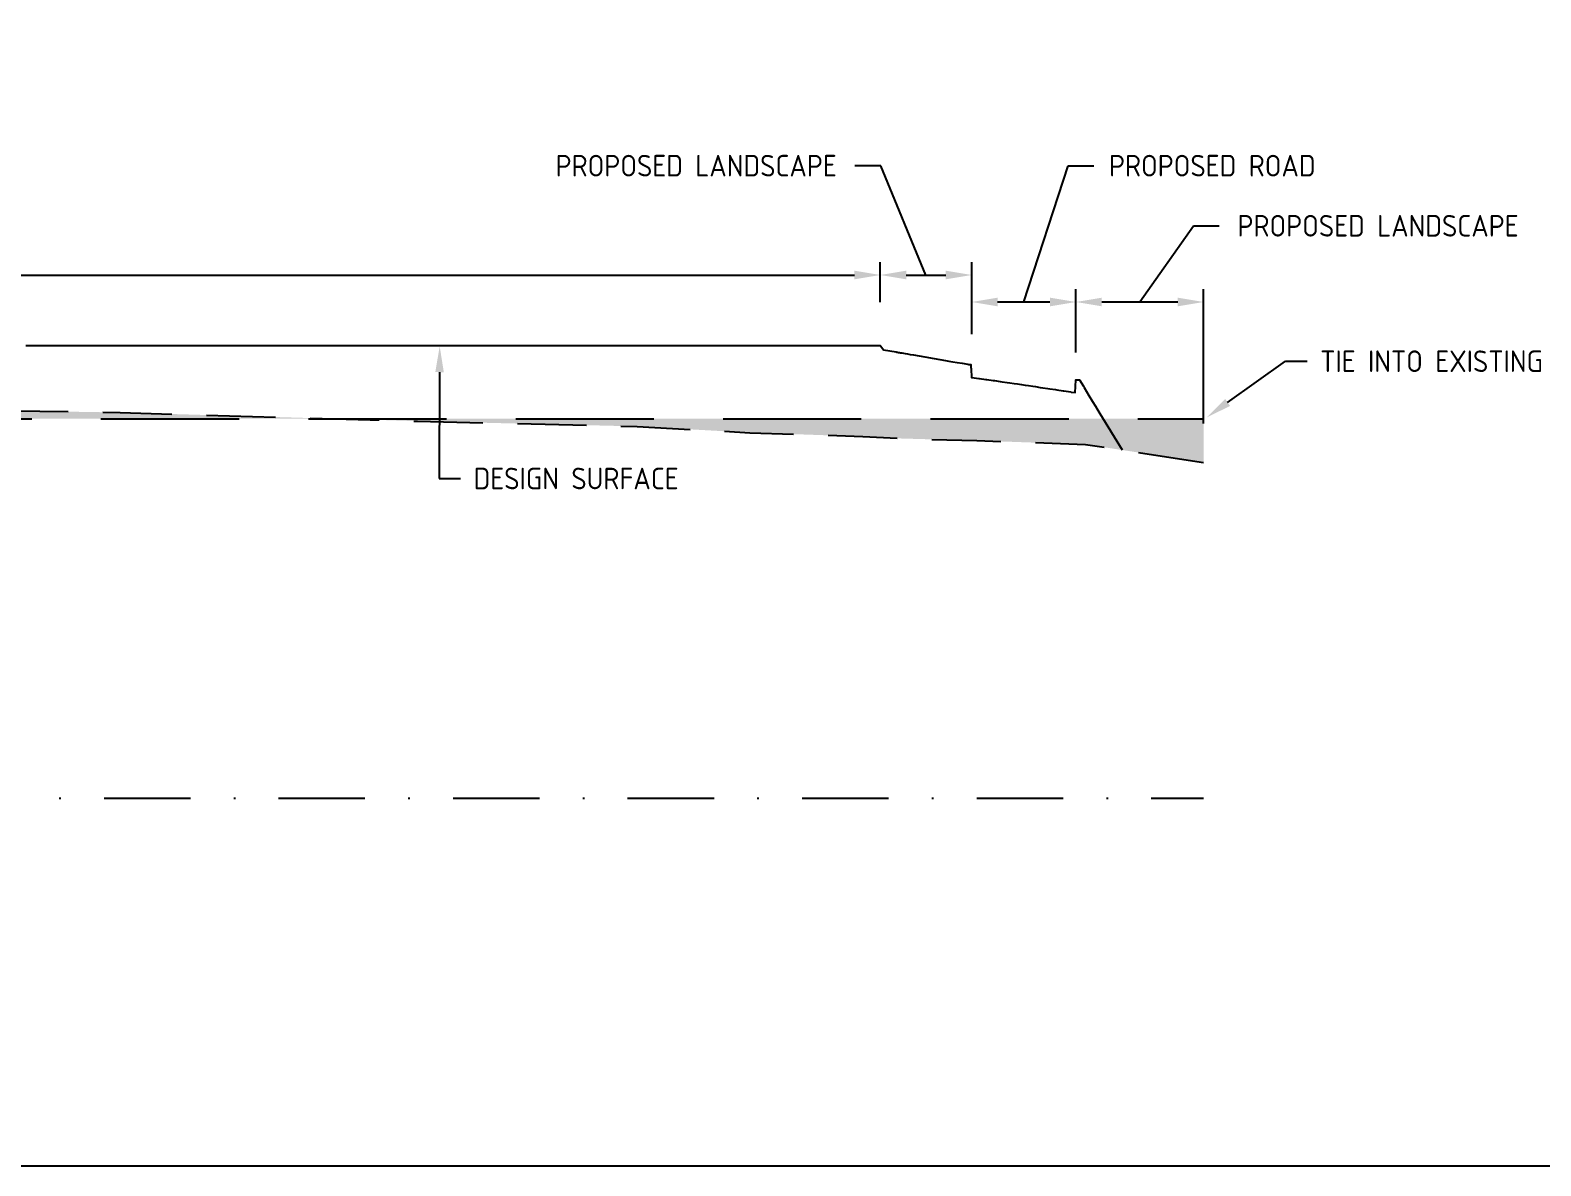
# Model space of a CAD drawing. Header units: metres. Extents: x 507649 to 508899, y 6966965 to 6967377.
# Drawn here: x 508762.8 to 508850.2, y 6966998.9 to 6967064.7 of the extents above; entities that cross this region are included whole.
import ezdxf
from ezdxf import colors
from ezdxf.entities.mleader import LeaderData, LeaderLine
from ezdxf.math import Vec2, Vec3

# ---------------------------------------------------------------- set-up
doc = ezdxf.new("R2010")
doc.units = ezdxf.units.M
doc.header["$PDMODE"] = 1
doc.linetypes.add('DASHDOT', pattern=[10, 5, -2.5, 0, -2.5])
doc.linetypes.add('DASHED2', pattern=[6, 4, -2])
doc.layers.get('DEFPOINTS').update_dxf_attribs({"color": 11})
doc.layers.add('C_CONTOURS_MAJOR_BEW', color=7, linetype='Continuous', true_color=0xa57c00)
for name, color, linetype in [('C_CONTOURS_MAJOR_DESIGN', 255, 'Continuous'), ('C_CONTOURS_MAJOR_EX', 252, 'DASHED2'), ('C_EW_HATCH_CUT', 11, 'Continuous'), ('C_EW_HATCH_FILL', 91, 'Continuous'), ('C_TEXT_2.5', 7, 'Continuous'), ('C_TEXT_DIMS', 1, 'Continuous'), ('C_TEXT_MLEADER', 1, 'Continuous')]:
    doc.layers.add(name, color=color, linetype=linetype)
doc.layers.add('VPORTS', color=11, linetype='Continuous', plot=False)
doc.styles.add('ISOCP', font='isocp.shx')
doc.dimstyles.new('ISOCP', dxfattribs={"dimtxt": 2.5, "dimasz": 3, "dimexe": 1.5, "dimexo": 5, "dimgap": 1.5, "dimtad": 1, "dimzin": 0, "dimdsep": 46, "dimtxsty": 'ISOCP', "dimcen": 1, "dimclrd": 256, "dimclre": 256, "dimclrt": 7, "dimadec": 0, "dimazin": 0, "dimtfac": 1, "dimtmove": 0, "dimatfit": 2, "dimfxl": 1, "dimtolj": 1, "dimtzin": 0, "dimlwd": -1, "dimlwe": -1, "dimarcsym": 0})
doc.dimstyles.new('ISOCP Center', dxfattribs={"dimtxt": 2.5, "dimasz": 3, "dimexe": 1.5, "dimexo": 5, "dimgap": 1.5, "dimtad": 0, "dimzin": 0, "dimdsep": 46, "dimtxsty": 'ISOCP', "dimcen": 1, "dimclrd": 256, "dimclre": 256, "dimclrt": 7, "dimadec": 0, "dimazin": 0, "dimtfac": 1, "dimtmove": 0, "dimatfit": 2, "dimfxl": 1, "dimtolj": 1, "dimtzin": 0, "dimlwd": -1, "dimlwe": -1, "dimarcsym": 0})

# ---------------------------------------------------------------- blocks, each defined once
blk = doc.blocks.new('*D14')
at = {"layer": 'C_TEXT_DIMS', "linetype": 'Continuous', "transparency": 16777216}
for p, q in [((508587.803, 6967048.915), (508587.803, 6967051.237)), ((508811.956, 6967048.915), (508811.956, 6967051.237)), ((508589.303, 6967050.487), (508810.456, 6967050.487))]:
    blk.add_line(p, q, dxfattribs=at)
at = {"layer": 'C_TEXT_DIMS', "transparency": 16777216}
for points in [[(508589.303, 6967050.737), (508589.303, 6967050.237), (508587.803, 6967050.487)], [(508810.456, 6967050.737), (508810.456, 6967050.237), (508811.956, 6967050.487)]]:
    blk.add_solid(points, dxfattribs=at)
at = {"layer": 'DEFPOINTS', "color": 0, "transparency": 16777216}
for p in [(508811.956, 6967050.487), (508587.803, 6967046.415), (508811.956, 6967046.415)]:
    blk.add_point(p, dxfattribs=at)
at = {"layer": 'C_TEXT_DIMS', "color": 7, "transparency": 16777216, "insert": (508699.88, 6967051.862), "char_height": 1.25, "width": 22.09634, "attachment_point": 5, "style": 'ISOCP'}
blk.add_mtext('\\A1;PROPOSED BUILDING', dxfattribs=at)
blk = doc.blocks.new('*D15')
at = {"layer": 'C_TEXT_DIMS', "linetype": 'Continuous', "transparency": 16777216}
for p, q in [((508811.993, 6967056.814), (508810.493, 6967056.814)), ((508814.603, 6967050.487), (508811.993, 6967056.814)), ((508811.956, 6967048.915), (508811.956, 6967051.237)), ((508817.25, 6967047.059), (508817.25, 6967051.237)), ((508813.456, 6967050.487), (508815.75, 6967050.487))]:
    blk.add_line(p, q, dxfattribs=at)
at = {"layer": 'C_TEXT_DIMS', "transparency": 16777216}
for points in [[(508813.456, 6967050.737), (508813.456, 6967050.237), (508811.956, 6967050.487)], [(508815.75, 6967050.737), (508815.75, 6967050.237), (508817.25, 6967050.487)]]:
    blk.add_solid(points, dxfattribs=at)
at = {"layer": 'DEFPOINTS', "color": 0, "transparency": 16777216}
for p in [(508817.25, 6967050.487), (508811.956, 6967046.415), (508817.25, 6967044.559)]:
    blk.add_point(p, dxfattribs=at)
at = {"layer": 'C_TEXT_DIMS', "color": 7, "transparency": 16777216, "insert": (508801.305, 6967056.814), "char_height": 1.25, "attachment_point": 5, "style": 'ISOCP'}
blk.add_mtext('\\A1;PROPOSED LANDSCAPE', dxfattribs=at)
blk = doc.blocks.new('*D16')
at = {"layer": 'C_TEXT_DIMS', "linetype": 'Continuous', "transparency": 16777216}
for p, q in [((508820.264, 6967048.925), (508822.824, 6967056.814)), ((508822.824, 6967056.814), (508824.324, 6967056.814)), ((508817.25, 6967047.059), (508817.25, 6967049.675)), ((508823.278, 6967045.995), (508823.278, 6967049.675)), ((508818.75, 6967048.925), (508821.778, 6967048.925))]:
    blk.add_line(p, q, dxfattribs=at)
at = {"layer": 'C_TEXT_DIMS', "transparency": 16777216}
for points in [[(508818.75, 6967049.175), (508818.75, 6967048.675), (508817.25, 6967048.925)], [(508821.778, 6967049.175), (508821.778, 6967048.675), (508823.278, 6967048.925)]]:
    blk.add_solid(points, dxfattribs=at)
at = {"layer": 'DEFPOINTS', "color": 0, "transparency": 16777216}
for p in [(508823.278, 6967048.925), (508817.25, 6967044.559), (508823.278, 6967043.495)]:
    blk.add_point(p, dxfattribs=at)
at = {"layer": 'C_TEXT_DIMS', "color": 7, "transparency": 16777216, "insert": (508831.172, 6967056.814), "char_height": 1.25, "attachment_point": 5, "style": 'ISOCP'}
blk.add_mtext('\\A1;PROPOSED ROAD', dxfattribs=at)
blk = doc.blocks.new('*D17')
at = {"layer": 'C_TEXT_DIMS', "linetype": 'Continuous', "transparency": 16777216}
for p, q in [((508826.972, 6967048.925), (508830.075, 6967053.335)), ((508830.075, 6967053.335), (508831.575, 6967053.335)), ((508823.278, 6967045.995), (508823.278, 6967049.675)), ((508830.667, 6967041.886), (508830.667, 6967049.675)), ((508824.778, 6967048.925), (508829.167, 6967048.925))]:
    blk.add_line(p, q, dxfattribs=at)
at = {"layer": 'C_TEXT_DIMS', "transparency": 16777216}
for points in [[(508824.778, 6967049.175), (508824.778, 6967048.675), (508823.278, 6967048.925)], [(508829.167, 6967049.175), (508829.167, 6967048.675), (508830.667, 6967048.925)]]:
    blk.add_solid(points, dxfattribs=at)
at = {"layer": 'DEFPOINTS', "color": 0, "transparency": 16777216}
for p in [(508830.667, 6967048.925), (508823.278, 6967043.495), (508830.667, 6967039.386)]:
    blk.add_point(p, dxfattribs=at)
at = {"layer": 'C_TEXT_DIMS', "color": 7, "transparency": 16777216, "insert": (508840.763, 6967053.335), "char_height": 1.25, "attachment_point": 5, "style": 'ISOCP'}
blk.add_mtext('\\A1;PROPOSED LANDSCAPE', dxfattribs=at)

msp = doc.modelspace()

# ---------------------------------------------------------------- hatches: boundary and pattern name
at = {"layer": 'C_EW_HATCH_CUT', "linetype": 'Continuous', "lineweight": -3}
msp.add_hatch(color=11, dxfattribs=at).paths.add_polyline_path([(508611.252, 6967041.418), (508611.252, 6967043.446), (508613.216, 6967043.408), (508614.68, 6967043.386), (508623.244, 6967043.685), (508623.679, 6967043.662), (508624.339, 6967043.656), (508639.595, 6967043.316), (508641.581, 6967043.297), (508647.426, 6967043.303), (508652.014, 6967043.419), (508657.306, 6967043.575), (508660.441, 6967043.643), (508673.829, 6967044.009), (508679.271, 6967044.264), (508683.044, 6967044.276), (508696.239, 6967043.983), (508697.729, 6967043.972), (508697.921, 6967043.963), (508698.659, 6967043.927), (508709.516, 6967043.511), (508710.989, 6967043.452), (508718.265, 6967043.356), (508720.813, 6967043.267), (508737.348, 6967042.923), (508740.955, 6967042.917), (508743.905, 6967042.882), (508754.563, 6967042.676), (508763.331, 6967042.604), (508767.971, 6967042.529), (508780.423, 6967042.165), (508775.214, 6967042.165), (508774.709, 6967042.165), (508774.24, 6967042.165), (508773.737, 6967042.165), (508773.267, 6967042.165), (508772.764, 6967042.165), (508772.293, 6967042.165), (508771.791, 6967042.165), (508771.32, 6967042.165), (508770.689, 6967042.165), (508770.217, 6967042.165), (508770.064, 6967042.165), (508769.593, 6967042.165), (508769.123, 6967042.165), (508768.651, 6967042.165), (508768.181, 6967042.165), (508767.714, 6967042.165), (508767.239, 6967042.165), (508766.773, 6967042.165), (508766.297, 6967042.165), (508765.878, 6967042.165), (508765.403, 6967042.165), (508764.984, 6967042.165), (508764.508, 6967042.165), (508764.089, 6967042.165), (508763.613, 6967042.165), (508763.194, 6967042.165), (508762.718, 6967042.165), (508762.336, 6967042.165), (508761.956, 6967042.165), (508761.477, 6967042.165), (508761.097, 6967042.165), (508760.619, 6967042.165), (508760.239, 6967042.165), (508759.76, 6967042.165), (508759.268, 6967042.165), (508758.789, 6967042.165), (508758.298, 6967042.165), (508757.818, 6967042.165), (508757.328, 6967042.165), (508756.847, 6967042.165), (508756.357, 6967042.165), (508755.876, 6967042.165), (508755.387, 6967042.165), (508754.905, 6967042.165), (508754.416, 6967042.165), (508753.93, 6967042.165), (508753.446, 6967042.165), (508752.96, 6967042.165), (508752.475, 6967042.165), (508751.99, 6967042.165), (508751.505, 6967042.165), (508751.02, 6967042.165), (508750.534, 6967042.165), (508750.05, 6967042.165), (508749.563, 6967042.165), (508749.08, 6967042.165), (508748.593, 6967042.165), (508748.11, 6967042.165), (508747.622, 6967042.165), (508747.14, 6967042.165), (508746.651, 6967042.165), (508746.17, 6967042.165), (508740.595, 6967042.165), (508740.163, 6967042.165), (508739.734, 6967042.165), (508739.307, 6967042.165), (508738.882, 6967042.165), (508713.145, 6967042.165), (508712.945, 6967042.165), (508712.745, 6967042.165), (508712.545, 6967042.165), (508712.346, 6967042.165), (508712.147, 6967042.165), (508711.949, 6967042.165), (508711.752, 6967042.165), (508711.554, 6967042.165), (508711.358, 6967042.165), (508711.161, 6967042.165), (508710.966, 6967042.165), (508710.77, 6967042.165), (508710.575, 6967042.165), (508710.381, 6967042.165), (508710.187, 6967042.165), (508709.993, 6967042.165), (508709.8, 6967042.165), (508709.607, 6967042.165), (508709.415, 6967042.165), (508709.223, 6967042.165), (508709.032, 6967042.165), (508708.841, 6967042.165), (508708.651, 6967042.165), (508708.461, 6967042.165), (508708.271, 6967042.165), (508708.082, 6967042.165), (508707.893, 6967042.165), (508707.705, 6967042.165), (508706.912, 6967042.165), (508706.723, 6967042.165), (508705.931, 6967042.165), (508705.141, 6967042.165), (508704.353, 6967042.165), (508703.567, 6967042.165), (508702.782, 6967042.165), (508702, 6967042.165), (508701.219, 6967042.165), (508699.477, 6967042.165), (508698.682, 6967042.165), (508698.495, 6967042.165), (508697.701, 6967042.165), (508697.512, 6967042.165), (508696.72, 6967042.165), (508696.53, 6967042.165), (508695.739, 6967042.165), (508695.548, 6967042.165), (508694.758, 6967042.165), (508694.566, 6967042.165), (508693.777, 6967042.165), (508693.584, 6967042.165), (508692.796, 6967042.165), (508692.602, 6967042.165), (508691.815, 6967042.165), (508691.62, 6967042.165), (508690.834, 6967042.165), (508690.638, 6967042.165), (508689.853, 6967042.165), (508689.656, 6967042.165), (508688.873, 6967042.165), (508688.674, 6967042.165), (508687.892, 6967042.165), (508687.692, 6967042.165), (508686.911, 6967042.165), (508686.711, 6967042.165), (508685.931, 6967042.165), (508685.721, 6967042.165), (508684.942, 6967042.165), (508684.731, 6967042.165), (508683.953, 6967042.165), (508683.741, 6967042.165), (508682.965, 6967042.165), (508682.751, 6967042.165), (508681.976, 6967042.165), (508681.762, 6967042.165), (508680.987, 6967042.165), (508680.772, 6967042.165), (508679.998, 6967042.165), (508679.782, 6967042.165), (508679.009, 6967042.165), (508678.792, 6967042.165), (508678.021, 6967042.165), (508677.802, 6967042.165), (508677.032, 6967042.165), (508676.812, 6967042.165), (508676.043, 6967042.165), (508675.821, 6967042.165), (508675.054, 6967042.165), (508674.831, 6967042.165), (508674.065, 6967042.165), (508673.841, 6967042.165), (508673.076, 6967042.165), (508672.851, 6967042.165), (508672.086, 6967042.165), (508671.861, 6967042.165), (508671.097, 6967042.165), (508670.871, 6967042.165), (508670.108, 6967042.165), (508669.88, 6967042.165), (508669.119, 6967042.165), (508668.89, 6967042.165), (508668.13, 6967042.165), (508667.9, 6967042.165), (508667.141, 6967042.165), (508666.909, 6967042.165), (508666.151, 6967042.165), (508665.919, 6967042.165), (508665.162, 6967042.165), (508664.928, 6967042.165), (508664.173, 6967042.165), (508663.938, 6967042.165), (508661.787, 6967042.165), (508661.553, 6967042.165), (508661.318, 6967042.165), (508661.083, 6967042.165), (508660.325, 6967042.165), (508660.089, 6967042.165), (508659.332, 6967042.165), (508659.095, 6967042.165), (508658.339, 6967042.165), (508658.101, 6967042.165), (508657.346, 6967042.165), (508657.106, 6967042.165), (508656.352, 6967042.165), (508656.112, 6967042.165), (508655.359, 6967042.165), (508655.118, 6967042.165), (508654.366, 6967042.165), (508654.124, 6967042.165), (508653.373, 6967042.165), (508653.129, 6967042.165), (508652.38, 6967042.165), (508652.135, 6967042.165), (508651.386, 6967042.165), (508651.141, 6967042.165), (508650.393, 6967042.165), (508650.146, 6967042.165), (508649.4, 6967042.165), (508649.152, 6967042.165), (508648.406, 6967042.165), (508648.157, 6967042.165), (508647.413, 6967042.165), (508647.163, 6967042.165), (508646.42, 6967042.165), (508646.169, 6967042.165), (508645.426, 6967042.165), (508645.174, 6967042.165), (508644.433, 6967042.165), (508644.18, 6967042.165), (508643.467, 6967042.165), (508642.755, 6967042.165), (508642.5, 6967042.165), (508641.79, 6967042.165), (508641.534, 6967042.165), (508640.824, 6967042.165), (508640.567, 6967042.165), (508639.859, 6967042.165), (508639.601, 6967042.165), (508638.893, 6967042.165), (508638.634, 6967042.165), (508637.927, 6967042.165), (508637.667, 6967042.165), (508626.685, 6967042.165), (508626.229, 6967042.165), (508625.68, 6967042.165), (508625.254, 6967042.165), (508624.676, 6967042.165), (508624.282, 6967042.165), (508623.671, 6967042.165), (508623.313, 6967042.165), (508622.665, 6967042.165), (508622.347, 6967042.165), (508621.659, 6967042.165), (508621.386, 6967042.165), (508620.652, 6967042.165), (508620.43, 6967042.165), (508619.644, 6967042.165), (508619.481, 6967042.165), (508618.635, 6967042.165), (508618.539, 6967042.165), (508617.625, 6967042.165), (508617.607, 6967042.165), (508617.405, 6967042.165), (508616.635, 6967042.165), (508616.628, 6967042.165), (508616.513, 6967042.165), (508616.512, 6967042.177), (508616.474, 6967042.474), (508616.1, 6967042.392), (508614.501, 6967042.043), (508613.656, 6967041.858), (508613.133, 6967041.744), (508612.778, 6967041.667), (508612.52, 6967041.61), (508612.325, 6967041.568), (508612.173, 6967041.534), (508612.05, 6967041.508), (508611.958, 6967041.519), (508611.88, 6967041.529), (508611.813, 6967041.538)])
at = {"layer": 'C_EW_HATCH_FILL', "linetype": 'Continuous', "lineweight": -3}
msp.add_hatch(color=91, dxfattribs=at).paths.add_polyline_path([(508780.423, 6967042.165), (508783.457, 6967042.165), (508783.82, 6967042.165), (508784.184, 6967042.165), (508784.551, 6967042.165), (508784.92, 6967042.165), (508785.292, 6967042.165), (508785.666, 6967042.165), (508786.042, 6967042.165), (508786.421, 6967042.165), (508786.802, 6967042.165), (508787.186, 6967042.165), (508787.572, 6967042.165), (508787.96, 6967042.165), (508788.351, 6967042.165), (508788.744, 6967042.165), (508789.14, 6967042.165), (508789.539, 6967042.165), (508789.94, 6967042.165), (508790.344, 6967042.165), (508790.75, 6967042.165), (508791.16, 6967042.165), (508791.571, 6967042.165), (508792.154, 6967042.165), (508792.569, 6967042.165), (508793.148, 6967042.165), (508793.566, 6967042.165), (508794.142, 6967042.165), (508794.564, 6967042.165), (508795.137, 6967042.165), (508795.562, 6967042.165), (508796.131, 6967042.165), (508796.56, 6967042.165), (508797.126, 6967042.165), (508797.557, 6967042.165), (508798.121, 6967042.165), (508798.556, 6967042.165), (508799.115, 6967042.165), (508799.554, 6967042.165), (508800.11, 6967042.165), (508800.552, 6967042.165), (508801.105, 6967042.165), (508801.55, 6967042.165), (508802.101, 6967042.165), (508802.549, 6967042.165), (508803.096, 6967042.165), (508803.547, 6967042.165), (508804.091, 6967042.165), (508804.546, 6967042.165), (508805.087, 6967042.165), (508805.545, 6967042.165), (508806.082, 6967042.165), (508806.544, 6967042.165), (508807.078, 6967042.165), (508807.543, 6967042.165), (508808.074, 6967042.165), (508808.542, 6967042.165), (508809.07, 6967042.165), (508809.541, 6967042.165), (508810.066, 6967042.165), (508810.541, 6967042.165), (508811.062, 6967042.165), (508811.54, 6967042.165), (508812.058, 6967042.165), (508812.54, 6967042.165), (508813.054, 6967042.165), (508813.539, 6967042.165), (508814.051, 6967042.165), (508814.539, 6967042.165), (508815.047, 6967042.165), (508815.539, 6967042.165), (508816.044, 6967042.165), (508816.539, 6967042.165), (508817.041, 6967042.165), (508817.539, 6967042.165), (508818.038, 6967042.165), (508818.539, 6967042.165), (508819.035, 6967042.165), (508819.54, 6967042.165), (508820.032, 6967042.165), (508820.54, 6967042.165), (508821.029, 6967042.165), (508821.54, 6967042.165), (508822.026, 6967042.165), (508830.667, 6967042.165), (508830.667, 6967039.637), (508830.519, 6967039.661), (508823.83, 6967040.682), (508817.547, 6967040.902), (508813.196, 6967041.023), (508810.951, 6967041.139), (508804.411, 6967041.361), (508797.89, 6967041.725), (508785.175, 6967042.026), (508783.067, 6967042.095), (508782.436, 6967042.106)])

# ---------------------------------------------------------------- linework, layer by layer
at = {"layer": 'C_CONTOURS_MAJOR_BEW', "color": 10, "linetype": 'DASHED2', "lineweight": -3, "ltscale": 2, "flags": 128}
msp.add_lwpolyline([(508611.252, 6967041.418), (508611.813, 6967041.538), (508611.88, 6967041.529), (508611.958, 6967041.519), (508612.05, 6967041.508), (508612.173, 6967041.534), (508612.325, 6967041.568), (508612.52, 6967041.61), (508612.778, 6967041.667), (508613.133, 6967041.744), (508613.656, 6967041.858), (508614.501, 6967042.043), (508616.1, 6967042.392), (508616.474, 6967042.474), (508616.512, 6967042.177), (508616.513, 6967042.165), (508616.628, 6967042.165), (508616.635, 6967042.165), (508617.405, 6967042.165), (508617.607, 6967042.165), (508617.625, 6967042.165), (508618.539, 6967042.165), (508618.635, 6967042.165), (508619.481, 6967042.165), (508619.644, 6967042.165), (508620.43, 6967042.165), (508620.652, 6967042.165), (508621.386, 6967042.165), (508621.659, 6967042.165), (508622.347, 6967042.165), (508622.665, 6967042.165), (508623.313, 6967042.165), (508623.671, 6967042.165), (508624.282, 6967042.165), (508624.676, 6967042.165), (508625.254, 6967042.165), (508625.68, 6967042.165), (508626.229, 6967042.165), (508626.685, 6967042.165), (508637.667, 6967042.165), (508637.927, 6967042.165), (508638.634, 6967042.165), (508638.893, 6967042.165), (508639.601, 6967042.165), (508639.859, 6967042.165), (508640.567, 6967042.165), (508640.824, 6967042.165), (508641.534, 6967042.165), (508641.79, 6967042.165), (508642.5, 6967042.165), (508642.755, 6967042.165), (508643.467, 6967042.165), (508644.18, 6967042.165), (508644.433, 6967042.165), (508645.174, 6967042.165), (508645.426, 6967042.165), (508646.169, 6967042.165), (508646.42, 6967042.165), (508647.163, 6967042.165), (508647.413, 6967042.165), (508648.157, 6967042.165), (508648.406, 6967042.165), (508649.152, 6967042.165), (508649.4, 6967042.165), (508650.146, 6967042.165), (508650.393, 6967042.165), (508651.141, 6967042.165), (508651.386, 6967042.165), (508652.135, 6967042.165), (508652.38, 6967042.165), (508653.129, 6967042.165), (508653.373, 6967042.165), (508654.124, 6967042.165), (508654.366, 6967042.165), (508655.118, 6967042.165), (508655.359, 6967042.165), (508656.112, 6967042.165), (508656.352, 6967042.165), (508657.106, 6967042.165), (508657.346, 6967042.165), (508658.101, 6967042.165), (508658.339, 6967042.165), (508659.095, 6967042.165), (508659.332, 6967042.165), (508660.089, 6967042.165), (508660.325, 6967042.165), (508661.083, 6967042.165), (508661.318, 6967042.165), (508661.553, 6967042.165), (508661.787, 6967042.165), (508663.938, 6967042.165), (508664.173, 6967042.165), (508664.928, 6967042.165), (508665.162, 6967042.165), (508665.919, 6967042.165), (508666.151, 6967042.165), (508666.909, 6967042.165), (508667.141, 6967042.165), (508667.9, 6967042.165), (508668.13, 6967042.165), (508668.89, 6967042.165), (508669.119, 6967042.165), (508669.88, 6967042.165), (508670.108, 6967042.165), (508670.871, 6967042.165), (508671.097, 6967042.165), (508671.861, 6967042.165), (508672.086, 6967042.165), (508672.851, 6967042.165), (508673.076, 6967042.165), (508673.841, 6967042.165), (508674.065, 6967042.165), (508674.831, 6967042.165), (508675.054, 6967042.165), (508675.821, 6967042.165), (508676.043, 6967042.165), (508676.812, 6967042.165), (508677.032, 6967042.165), (508677.802, 6967042.165), (508678.021, 6967042.165), (508678.792, 6967042.165), (508679.009, 6967042.165), (508679.782, 6967042.165), (508679.998, 6967042.165), (508680.772, 6967042.165), (508680.987, 6967042.165), (508681.762, 6967042.165), (508681.976, 6967042.165), (508682.751, 6967042.165), (508682.965, 6967042.165), (508683.741, 6967042.165), (508683.953, 6967042.165), (508684.731, 6967042.165), (508684.942, 6967042.165), (508685.721, 6967042.165), (508685.931, 6967042.165), (508686.711, 6967042.165), (508686.911, 6967042.165), (508687.692, 6967042.165), (508687.892, 6967042.165), (508688.674, 6967042.165), (508688.873, 6967042.165), (508689.656, 6967042.165), (508689.853, 6967042.165), (508690.638, 6967042.165), (508690.834, 6967042.165), (508691.62, 6967042.165), (508691.815, 6967042.165), (508692.602, 6967042.165), (508692.796, 6967042.165), (508693.584, 6967042.165), (508693.777, 6967042.165), (508694.566, 6967042.165), (508694.758, 6967042.165), (508695.548, 6967042.165), (508695.739, 6967042.165), (508696.53, 6967042.165), (508696.72, 6967042.165), (508697.512, 6967042.165), (508697.701, 6967042.165), (508698.495, 6967042.165), (508698.682, 6967042.165), (508699.477, 6967042.165), (508701.219, 6967042.165), (508702, 6967042.165), (508702.782, 6967042.165), (508703.567, 6967042.165), (508704.353, 6967042.165), (508705.141, 6967042.165), (508705.931, 6967042.165), (508706.723, 6967042.165), (508706.912, 6967042.165), (508707.705, 6967042.165), (508707.893, 6967042.165), (508708.082, 6967042.165), (508708.271, 6967042.165), (508708.461, 6967042.165), (508708.651, 6967042.165), (508708.841, 6967042.165), (508709.032, 6967042.165), (508709.223, 6967042.165), (508709.415, 6967042.165), (508709.607, 6967042.165), (508709.8, 6967042.165), (508709.993, 6967042.165), (508710.187, 6967042.165), (508710.381, 6967042.165), (508710.575, 6967042.165), (508710.77, 6967042.165), (508710.966, 6967042.165), (508711.161, 6967042.165), (508711.358, 6967042.165), (508711.554, 6967042.165), (508711.752, 6967042.165), (508711.949, 6967042.165), (508712.147, 6967042.165), (508712.346, 6967042.165), (508712.545, 6967042.165), (508712.745, 6967042.165), (508712.945, 6967042.165), (508713.145, 6967042.165), (508738.882, 6967042.165), (508739.307, 6967042.165), (508739.734, 6967042.165), (508740.163, 6967042.165), (508740.595, 6967042.165), (508746.17, 6967042.165), (508746.651, 6967042.165), (508747.14, 6967042.165), (508747.622, 6967042.165), (508748.11, 6967042.165), (508748.593, 6967042.165), (508749.08, 6967042.165), (508749.563, 6967042.165), (508750.05, 6967042.165), (508750.534, 6967042.165), (508751.02, 6967042.165), (508751.505, 6967042.165), (508751.99, 6967042.165), (508752.475, 6967042.165), (508752.96, 6967042.165), (508753.446, 6967042.165), (508753.93, 6967042.165), (508754.416, 6967042.165), (508754.905, 6967042.165), (508755.387, 6967042.165), (508755.876, 6967042.165), (508756.357, 6967042.165), (508756.847, 6967042.165), (508757.328, 6967042.165), (508757.818, 6967042.165), (508758.298, 6967042.165), (508758.789, 6967042.165), (508759.268, 6967042.165), (508759.76, 6967042.165), (508760.239, 6967042.165), (508760.619, 6967042.165), (508761.097, 6967042.165), (508761.477, 6967042.165), (508761.956, 6967042.165), (508762.336, 6967042.165), (508762.718, 6967042.165), (508763.194, 6967042.165), (508763.613, 6967042.165), (508764.089, 6967042.165), (508764.508, 6967042.165), (508764.984, 6967042.165), (508765.403, 6967042.165), (508765.878, 6967042.165), (508766.297, 6967042.165), (508766.773, 6967042.165), (508767.239, 6967042.165), (508767.714, 6967042.165), (508768.181, 6967042.165), (508768.651, 6967042.165), (508769.123, 6967042.165), (508769.593, 6967042.165), (508770.064, 6967042.165), (508770.217, 6967042.165), (508770.689, 6967042.165), (508771.32, 6967042.165), (508771.791, 6967042.165), (508772.293, 6967042.165), (508772.764, 6967042.165), (508773.267, 6967042.165), (508773.737, 6967042.165), (508774.24, 6967042.165), (508774.709, 6967042.165), (508775.214, 6967042.165), (508783.457, 6967042.165), (508783.82, 6967042.165), (508784.184, 6967042.165), (508784.551, 6967042.165), (508784.92, 6967042.165), (508785.292, 6967042.165), (508785.666, 6967042.165), (508786.042, 6967042.165), (508786.421, 6967042.165), (508786.802, 6967042.165), (508787.186, 6967042.165), (508787.572, 6967042.165), (508787.96, 6967042.165), (508788.351, 6967042.165), (508788.744, 6967042.165), (508789.14, 6967042.165), (508789.539, 6967042.165), (508789.94, 6967042.165), (508790.344, 6967042.165), (508790.75, 6967042.165), (508791.16, 6967042.165), (508791.571, 6967042.165), (508792.154, 6967042.165), (508792.569, 6967042.165), (508793.148, 6967042.165), (508793.566, 6967042.165), (508794.142, 6967042.165), (508794.564, 6967042.165), (508795.137, 6967042.165), (508795.562, 6967042.165), (508796.131, 6967042.165), (508796.56, 6967042.165), (508797.126, 6967042.165), (508797.557, 6967042.165), (508798.121, 6967042.165), (508798.556, 6967042.165), (508799.115, 6967042.165), (508799.554, 6967042.165), (508800.11, 6967042.165), (508800.552, 6967042.165), (508801.105, 6967042.165), (508801.55, 6967042.165), (508802.101, 6967042.165), (508802.549, 6967042.165), (508803.096, 6967042.165), (508803.547, 6967042.165), (508804.091, 6967042.165), (508804.546, 6967042.165), (508805.087, 6967042.165), (508805.545, 6967042.165), (508806.082, 6967042.165), (508806.544, 6967042.165), (508807.078, 6967042.165), (508807.543, 6967042.165), (508808.074, 6967042.165), (508808.542, 6967042.165), (508809.07, 6967042.165), (508809.541, 6967042.165), (508810.066, 6967042.165), (508810.541, 6967042.165), (508811.062, 6967042.165), (508811.54, 6967042.165), (508812.058, 6967042.165), (508812.54, 6967042.165), (508813.054, 6967042.165), (508813.539, 6967042.165), (508814.051, 6967042.165), (508814.539, 6967042.165), (508815.047, 6967042.165), (508815.539, 6967042.165), (508816.044, 6967042.165), (508816.539, 6967042.165), (508817.041, 6967042.165), (508817.539, 6967042.165), (508818.038, 6967042.165), (508818.539, 6967042.165), (508819.035, 6967042.165), (508819.54, 6967042.165), (508820.032, 6967042.165), (508820.54, 6967042.165), (508821.029, 6967042.165), (508821.54, 6967042.165), (508822.026, 6967042.165), (508830.667, 6967042.165)], dxfattribs=at)
at = {"layer": 'C_CONTOURS_MAJOR_DESIGN', "color": 4, "linetype": 'Continuous', "lineweight": -3, "ltscale": 2, "flags": 128}
msp.add_lwpolyline([(508762.514, 6967046.415), (508762.817, 6967046.415), (508763.017, 6967046.415), (508763.319, 6967046.415), (508763.52, 6967046.415), (508763.821, 6967046.415), (508764.023, 6967046.415), (508764.323, 6967046.415), (508764.526, 6967046.415), (508764.825, 6967046.415), (508765.029, 6967046.415), (508765.328, 6967046.415), (508765.532, 6967046.415), (508765.83, 6967046.415), (508766.035, 6967046.415), (508766.332, 6967046.415), (508766.538, 6967046.415), (508766.834, 6967046.415), (508767.041, 6967046.415), (508767.336, 6967046.415), (508767.544, 6967046.415), (508767.839, 6967046.415), (508768.047, 6967046.415), (508768.341, 6967046.415), (508768.55, 6967046.415), (508768.843, 6967046.415), (508769.053, 6967046.415), (508769.345, 6967046.415), (508769.556, 6967046.415), (508769.847, 6967046.415), (508770.059, 6967046.415), (508770.35, 6967046.415), (508770.562, 6967046.415), (508770.852, 6967046.415), (508771.065, 6967046.415), (508771.354, 6967046.415), (508771.568, 6967046.415), (508771.856, 6967046.415), (508772.071, 6967046.415), (508772.358, 6967046.415), (508772.574, 6967046.415), (508772.86, 6967046.415), (508773.077, 6967046.415), (508773.363, 6967046.415), (508773.58, 6967046.415), (508773.865, 6967046.415), (508774.083, 6967046.415), (508774.367, 6967046.415), (508774.586, 6967046.415), (508774.869, 6967046.415), (508775.089, 6967046.415), (508775.371, 6967046.415), (508775.592, 6967046.415), (508775.874, 6967046.415), (508776.095, 6967046.415), (508776.376, 6967046.415), (508776.598, 6967046.415), (508776.878, 6967046.415), (508777.101, 6967046.415), (508777.38, 6967046.415), (508777.604, 6967046.415), (508777.882, 6967046.415), (508778.107, 6967046.415), (508778.384, 6967046.415), (508778.61, 6967046.415), (508778.887, 6967046.415), (508779.113, 6967046.415), (508779.389, 6967046.415), (508779.616, 6967046.415), (508779.891, 6967046.415), (508780.119, 6967046.415), (508780.393, 6967046.415), (508780.621, 6967046.415), (508780.895, 6967046.415), (508781.124, 6967046.415), (508781.397, 6967046.415), (508781.627, 6967046.415), (508781.9, 6967046.415), (508782.13, 6967046.415), (508782.402, 6967046.415), (508782.633, 6967046.415), (508782.904, 6967046.415), (508783.136, 6967046.415), (508783.406, 6967046.415), (508783.639, 6967046.415), (508783.908, 6967046.415), (508784.142, 6967046.415), (508784.41, 6967046.415), (508784.645, 6967046.415), (508784.913, 6967046.415), (508785.148, 6967046.415), (508785.415, 6967046.415), (508785.651, 6967046.415), (508785.917, 6967046.415), (508786.154, 6967046.415), (508786.419, 6967046.415), (508786.657, 6967046.415), (508786.921, 6967046.415), (508787.16, 6967046.415), (508787.423, 6967046.415), (508787.663, 6967046.415), (508787.925, 6967046.415), (508788.166, 6967046.415), (508788.428, 6967046.415), (508788.669, 6967046.415), (508788.93, 6967046.415), (508789.172, 6967046.415), (508789.432, 6967046.415), (508789.675, 6967046.415), (508789.934, 6967046.415), (508790.178, 6967046.415), (508790.436, 6967046.415), (508790.681, 6967046.415), (508790.938, 6967046.415), (508791.184, 6967046.415), (508791.44, 6967046.415), (508791.687, 6967046.415), (508791.943, 6967046.415), (508809.824, 6967046.415), (508810.231, 6967046.415), (508810.269, 6967046.415), (508810.685, 6967046.415), (508810.714, 6967046.415), (508811.14, 6967046.415), (508811.159, 6967046.415), (508811.596, 6967046.415), (508811.604, 6967046.415), (508811.956, 6967046.415), (508811.997, 6967046.359), (508812.14, 6967046.165), (508812.873, 6967046.034), (508812.914, 6967046.027), (508812.959, 6967046.019), (508813.011, 6967046.01), (508813.069, 6967046), (508813.135, 6967045.989), (508813.211, 6967045.976), (508813.301, 6967045.96), (508813.406, 6967045.942), (508813.533, 6967045.92), (508813.688, 6967045.894), (508813.882, 6967045.86), (508815.724, 6967045.538), (508815.926, 6967045.504), (508816.151, 6967045.467), (508816.405, 6967045.424), (508816.694, 6967045.376), (508817.024, 6967045.321), (508817.084, 6967045.31), (508817.11, 6967045.311), (508817.159, 6967045.311), (508817.172, 6967045.311), (508817.178, 6967045.311), (508817.182, 6967045.311), (508817.195, 6967045.311), (508817.198, 6967045.243), (508817.199, 6967045.227), (508817.2, 6967045.203), (508817.203, 6967045.159), (508817.208, 6967045.055), (508817.235, 6967044.561), (508817.249, 6967044.559), (508817.25, 6967044.559), (508817.66, 6967044.502), (508817.692, 6967044.497), (508818.071, 6967044.444), (508818.133, 6967044.435), (508818.482, 6967044.386), (508818.574, 6967044.372), (508818.893, 6967044.327), (508819.015, 6967044.309), (508819.303, 6967044.268), (508819.455, 6967044.245), (508819.714, 6967044.208), (508819.896, 6967044.181), (508820.124, 6967044.148), (508820.337, 6967044.116), (508820.535, 6967044.087), (508820.778, 6967044.051), (508820.945, 6967044.026), (508821.218, 6967043.985), (508821.356, 6967043.965), (508821.658, 6967043.918), (508821.766, 6967043.903), (508822.099, 6967043.852), (508822.176, 6967043.84), (508822.539, 6967043.784), (508822.586, 6967043.778), (508822.979, 6967043.717), (508822.996, 6967043.714), (508823.228, 6967043.678), (508823.251, 6967044.027), (508823.278, 6967044.428), (508823.309, 6967044.428), (508823.389, 6967044.428), (508823.399, 6967044.427), (508823.463, 6967044.426), (508823.48, 6967044.425), (508823.709, 6967044.047), (508823.755, 6967043.971), (508824.029, 6967043.52), (508824.242, 6967043.169), (508824.411, 6967042.889), (508824.55, 6967042.661), (508824.666, 6967042.47), (508825.946, 6967040.359)], dxfattribs=at)
at = {"layer": 'C_CONTOURS_MAJOR_EX', "color": 252, "linetype": 'DASHED2', "lineweight": -3, "flags": 128}
for points in [[(508581.381, 6967042.784), (508581.391, 6967042.791), (508581.671, 6967043.164), (508581.825, 6967043.409), (508583.02, 6967043.215), (508583.128, 6967043.184), (508583.24, 6967043.176), (508583.315, 6967043.174), (508585.183, 6967043.321), (508590.455, 6967043.641), (508592.685, 6967043.742), (508598.952, 6967043.779), (508603.052, 6967043.563), (508605.265, 6967043.562), (508613.216, 6967043.408), (508614.68, 6967043.386), (508623.244, 6967043.685), (508623.679, 6967043.662), (508624.339, 6967043.656), (508639.595, 6967043.316), (508641.581, 6967043.297), (508647.426, 6967043.303), (508652.014, 6967043.419), (508657.306, 6967043.575), (508660.441, 6967043.643), (508673.829, 6967044.009), (508679.271, 6967044.264), (508683.044, 6967044.276), (508696.239, 6967043.983), (508697.729, 6967043.972), (508697.921, 6967043.963), (508698.659, 6967043.927), (508709.516, 6967043.511), (508710.989, 6967043.452), (508718.265, 6967043.356), (508720.813, 6967043.267), (508737.348, 6967042.923), (508740.955, 6967042.917), (508743.905, 6967042.882), (508754.563, 6967042.676), (508763.331, 6967042.604), (508767.971, 6967042.529), (508782.436, 6967042.106), (508783.067, 6967042.095), (508785.175, 6967042.026), (508797.89, 6967041.725), (508804.411, 6967041.361), (508810.951, 6967041.139), (508813.196, 6967041.023), (508817.547, 6967040.902), (508823.83, 6967040.682), (508830.519, 6967039.661)], [(508830.519, 6967039.661), (508830.667, 6967039.637), (508830.667, 6967039.637)]]:
    msp.add_lwpolyline(points, dxfattribs=at)
at = {"layer": 'C_TEXT_2.5', "color": 7, "linetype": 'DASHDOT', "lineweight": -3}
msp.add_line((508575.139, 6967020.215), (508830.667, 6967020.215), dxfattribs=at)
at = {"layer": 'VPORTS'}
msp.add_lwpolyline([(508498.523, 6966998.928), (508899.031, 6966998.928), (508899.031, 6967261.843), (508498.523, 6967261.843)], close=True, dxfattribs=at)

# ---------------------------------------------------------------- dimensions: what is measured, and where the dimension line sits
at = {"layer": 'C_TEXT_DIMS'}
for base, p1, p2, text, picture, middle in [((508817.25, 6967050.487), (508811.956, 6967046.415), (508817.25, 6967044.559), 'PROPOSED LANDSCAPE', '*D15', (508809.743, 6967056.814)), ((508823.278, 6967048.925), (508817.25, 6967044.559), (508823.278, 6967043.495), 'PROPOSED ROAD', '*D16', (508825.074, 6967056.814)), ((508830.667, 6967048.925), (508823.278, 6967043.495), (508830.667, 6967039.386), 'PROPOSED LANDSCAPE', '*D17', (508832.325, 6967053.335))]:
    dim = msp.add_linear_dim(base=base, p1=p1, p2=p2, text=text, dimstyle='ISOCP Center', override={"dimscale": 0}, dxfattribs=at)
    dim.commit()
    dim.dimension.update_dxf_attribs({"geometry": picture, "text_midpoint": middle, "dimtype": 128})
dim = msp.add_linear_dim(base=(508811.956, 6967050.487), p1=(508587.803, 6967046.415), p2=(508811.956, 6967046.415), text='PROPOSED BUILDING\\X', dimstyle='ISOCP', override={"dimscale": 0}, dxfattribs=at)
dim.commit()
dim.dimension.update_dxf_attribs({"geometry": '*D14', "text_midpoint": (508699.88, 6967050.487)})

# ---------------------------------------------------------------- leaders
at = {"layer": 'C_TEXT_MLEADER'}
ml = msp.add_multileader_mtext('Standard', dxfattribs=at)
ml.set_content('DESIGN SURFACE', color=7, style='ISOCP')
ml.set_leader_properties(color=256, linetype='Continuous', lineweight=-1)
ml.build(insert=Vec2(0, 0))
ml.multileader.update_dxf_attribs({"text_right_attachment_type": 3, "dogleg_length": 2.5, "arrow_head_size": 1.5, "scale": 0.5})
ctx = ml.context
ctx.base_point, ctx.scale, ctx.char_height, ctx.arrow_head_size, ctx.landing_gap_size, ctx.plane_origin = Vec3(508787.673, 6967038.703), 0.5, 1.25, 1.5, 0.75, Vec3(508786.461, 6967046.363)
ctx.right_attachment = 3
notes = []
notes.append((ctx, [(0, (1, 1, 0), (508786.423, 6967038.703), (1, 0), 1.25, [(0, [(508786.461, 6967046.363)], 0, [])])]))
ctx.mtext.insert, ctx.mtext.flow_direction = Vec3(508788.423, 6967039.333), 5
ml = msp.add_multileader_mtext('Standard', dxfattribs=at)
ml.set_content('TIE INTO EXISTING SURFACE', color=7, style='ISOCP')
ml.set_leader_properties(color=256, linetype='Continuous', lineweight=-1)
ml.build(insert=Vec2(0, 0))
ml.multileader.update_dxf_attribs({"text_right_attachment_type": 3, "dogleg_length": 2.5, "arrow_head_size": 1.5, "scale": 0.5})
ctx = ml.context
ctx.base_point, ctx.scale, ctx.char_height, ctx.arrow_head_size, ctx.landing_gap_size, ctx.plane_origin = Vec3(508836.664, 6967045.496), 0.5, 1.25, 1.5, 0.75, Vec3(508852.898, 6967050.386)
ctx.right_attachment = 3
notes.append((ctx, [(0, (1, 1, 0), (508835.414, 6967045.496), (1, 0), 1.25, [(0, [(508830.837, 6967042.239)], 0, [])])]))
ctx.mtext.insert, ctx.mtext.flow_direction = Vec3(508837.414, 6967046.121), 5
for ctx, leaders in notes:
    for number, flags, end, landing, length, lines in leaders:
        leader = LeaderData()
        leader.index, (leader.has_last_leader_line, leader.has_dogleg_vector, leader.attachment_direction) = number, flags
        leader.last_leader_point, leader.dogleg_vector, leader.dogleg_length = Vec3(end), Vec3(landing), length
        for number, points, colour, breaks in lines:
            line = LeaderLine()
            line.index, line.vertices, line.color, line.breaks = number, Vec3.list(points), colors.encode_raw_color(colour), breaks
            leader.lines.append(line)
        ctx.leaders.append(leader)

doc.saveas('drawing.dxf')
